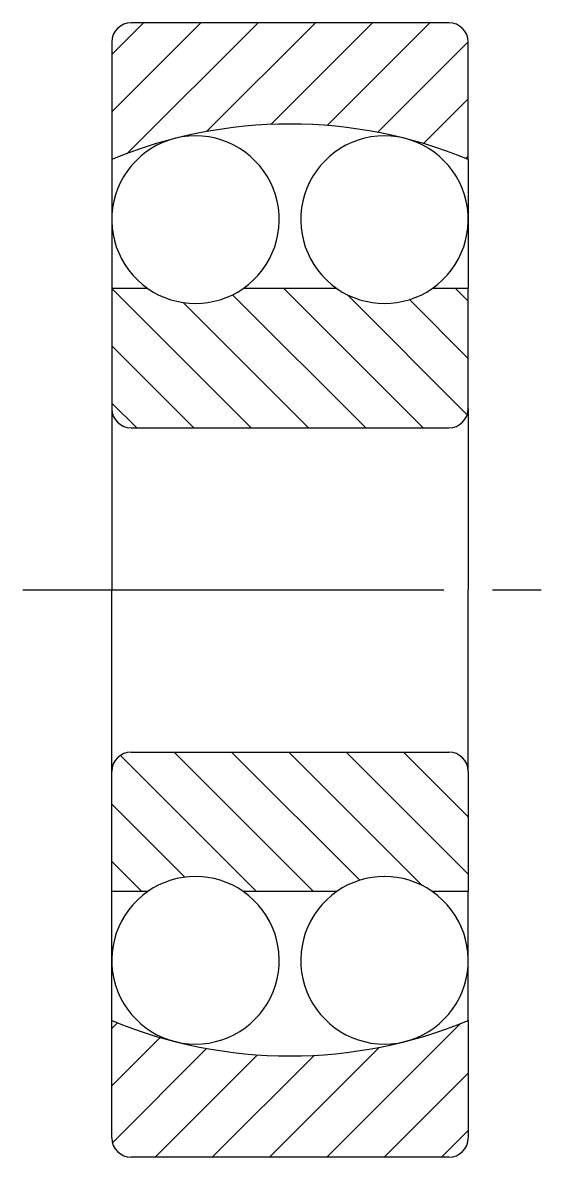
# Model space of a CAD drawing. Extents: x 17 to 85.4, y 159.2 to 219.4.
# Drawn here: x 68.92 to 85.42, y 184.37 to 219.37 of the extents above; entities outside this region: 2.
import ezdxf

# ---------------------------------------------------------------- set-up
doc = ezdxf.new("R2010")
doc.units = 0
doc.header["$MEASUREMENT"] = 0
doc.linetypes.add('CENTER', pattern=[17.5, 13, -1.5, 1.5, -1.5])
doc.layers.get('0').update_dxf_attribs({"linetype": 'CONTINUOUS'})
doc.layers.add('CENTER', color=1, linetype='CENTER')
doc.styles.get("Standard").update_dxf_attribs({"font": 'txt.shx', "bigfont": '@extfont2.shx'})

# ---------------------------------------------------------------- blocks, each defined once
blk = doc.blocks.new('*X2')
at = {"color": 0, "linetype": 'Continuous'}
for p, q in [((71.668, 188.34), (71.846, 188.519)), ((78.306, 184.372), (82.429, 188.495)), ((71.668, 186.573), (73.162, 188.067)), ((71.686, 184.823), (74.593, 187.73)), ((76.538, 184.372), (79.932, 187.766)), ((73.002, 184.372), (76.164, 187.533)), ((74.77, 184.372), (77.916, 187.517)), ((80.073, 184.372), (82.668, 186.966)), ((81.841, 184.372), (82.668, 185.198))]:
    blk.add_line(p, q, dxfattribs=at)
blk = doc.blocks.new('*X3')
at = {"color": 0, "linetype": 'Continuous'}
for p, q in [((76.129, 192.572), (71.932, 196.769)), ((77.897, 192.572), (73.597, 196.872)), ((79.32, 192.916), (75.364, 196.872)), ((81.251, 192.753), (77.132, 196.872)), ((82.668, 193.104), (78.9, 196.872)), ((82.668, 194.872), (80.668, 196.872)), ((73.923, 193.01), (71.668, 195.265)), ((72.593, 192.572), (71.668, 193.497))]:
    blk.add_line(p, q, dxfattribs=at)
blk = doc.blocks.new('*X4')
at = {"color": 0, "linetype": 'Continuous'}
for p, q in [((75.971, 206.872), (71.671, 211.172)), ((81.274, 206.872), (76.974, 211.172)), ((82.668, 210.782), (82.278, 211.172)), ((77.739, 206.872), (73.87, 210.74)), ((79.507, 206.872), (75.398, 210.98)), ((82.636, 207.278), (78.929, 210.985)), ((82.668, 209.014), (80.853, 210.829)), ((74.203, 206.872), (71.668, 209.407)), ((72.436, 206.872), (71.668, 207.639))]:
    blk.add_line(p, q, dxfattribs=at)
blk = doc.blocks.new('*X5')
at = {"color": 0, "linetype": 'Continuous'}
for p, q in [((71.668, 216.625), (74.415, 219.372)), ((71.668, 218.392), (72.647, 219.372)), ((72.153, 215.343), (76.183, 219.372)), ((74.591, 216.013), (77.95, 219.372)), ((76.58, 216.234), (79.718, 219.372)), ((78.314, 216.2), (81.486, 219.372)), ((79.871, 215.989), (82.668, 218.786)), ((81.291, 215.641), (82.668, 217.018)), ((82.598, 215.18), (82.668, 215.25))]:
    blk.add_line(p, q, dxfattribs=at)

msp = doc.modelspace()

# ---------------------------------------------------------------- linework, layer by layer
at = {"color": 7, "linetype": 'Continuous'}
for p, q in [((82.068, 219.372), (72.268, 219.372)), ((71.668, 218.772), (71.668, 215.152)), ((82.668, 215.152), (82.668, 218.772)), ((71.668, 215.152), (71.668, 211.172)), ((82.668, 215.152), (82.668, 211.172)), ((71.668, 211.172), (71.668, 207.472)), ((72.78, 211.172), (71.668, 211.172)), ((78.613, 211.172), (75.722, 211.172)), ((82.668, 211.172), (81.555, 211.172)), ((82.668, 207.472), (82.668, 211.172)), ((71.668, 207.472), (71.668, 201.872)), ((82.668, 207.472), (82.668, 201.872)), ((72.268, 206.872), (82.068, 206.872)), ((71.668, 196.272), (71.668, 201.872)), ((82.668, 196.272), (82.668, 201.872)), ((72.268, 196.872), (82.068, 196.872)), ((71.668, 192.572), (71.668, 196.272)), ((82.668, 196.272), (82.668, 192.572)), ((72.78, 192.572), (71.668, 192.572)), ((71.668, 188.592), (71.668, 192.572)), ((78.613, 192.572), (75.722, 192.572)), ((82.668, 192.572), (81.555, 192.572)), ((82.668, 188.592), (82.668, 192.572)), ((71.668, 184.972), (71.668, 188.592)), ((82.668, 188.592), (82.668, 184.972)), ((82.068, 184.372), (72.268, 184.372))]:
    msp.add_line(p, q, dxfattribs=at)
for centre, radius, start, end in [((72.268, 218.772), 0.6, 90, 180), ((82.068, 218.772), 0.6, 0, 90), ((77.168, 201.872), 14.374, 67.5028, 112.4972), ((74.251, 213.296), 2.584, 304.7028, 235.2972), ((80.084, 213.296), 2.584, 304.7028, 235.2972), ((74.251, 213.296), 2.584, 235.2972, 304.7028), ((80.084, 213.296), 2.584, 235.2972, 304.7028), ((72.268, 207.472), 0.6, 180, 270), ((82.068, 207.472), 0.6, 270, 0), ((72.268, 196.272), 0.6, 90, 180), ((82.068, 196.272), 0.6, 0, 90), ((74.251, 190.448), 2.584, 55.2972, 124.7028), ((80.084, 190.448), 2.584, 55.2972, 124.7028), ((74.251, 190.448), 2.584, 124.7028, 55.2972), ((80.084, 190.448), 2.584, 124.7028, 55.2972), ((77.168, 201.872), 14.374, 247.5028, 292.4972), ((72.268, 184.972), 0.6, 180, 270), ((82.068, 184.972), 0.6, 270, 0)]:
    msp.add_arc(centre, radius, start, end, dxfattribs=at)
at = {"layer": 'CENTER', "color": 1, "linetype": 'CENTER'}
msp.add_line((68.918, 201.872), (85.418, 201.872), dxfattribs=at)

# ---------------------------------------------------------------- block references
at = {"color": 3, "linetype": 'Continuous'}
for name in ['*X5', '*X4', '*X3', '*X2']:
    msp.add_blockref(name, (0, 0), dxfattribs=at)

# ---------------------------------------------------------------- texts
at = {"color": 7, "linetype": 'Continuous'}
for p in [(16.402, 166.075), (16.402, 159.176)]:
    msp.add_text('B1300', height=3.2, dxfattribs=at).set_placement(p)

doc.saveas('drawing.dxf')
